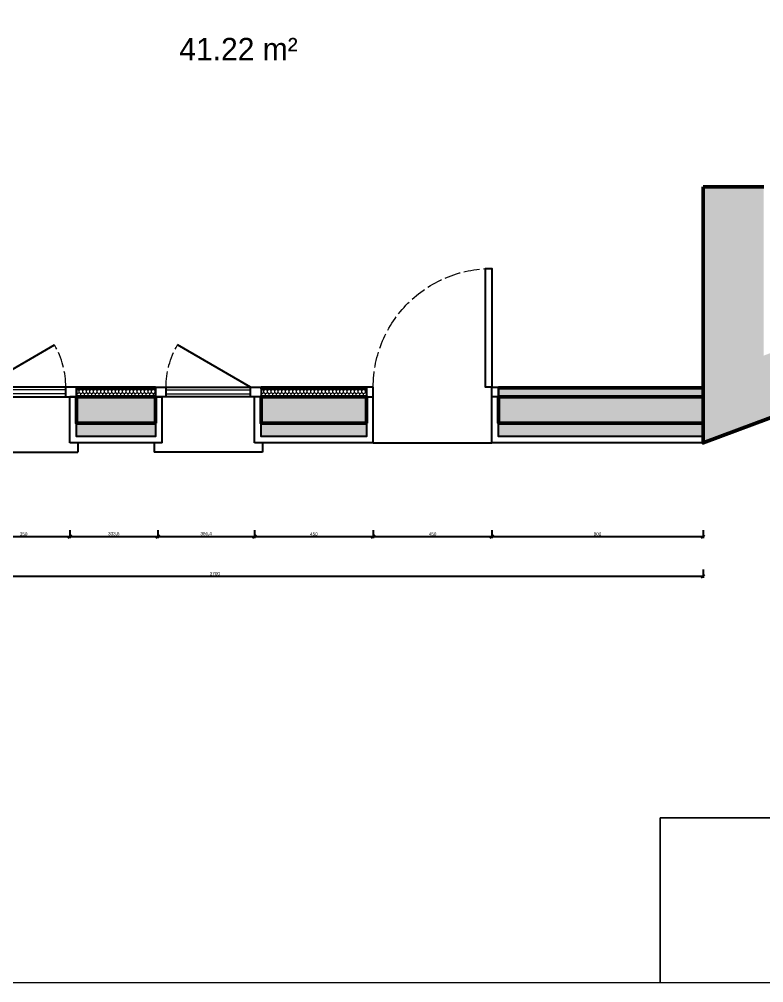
# Model space of a CAD drawing. Header units: centimetres. Extents: x -692 to 1358, y -131 to 1254.
# Drawn here: x -128 to 437, y -131 to 600 of the extents above; entities that cross this region are included whole.
import ezdxf

# ---------------------------------------------------------------- set-up
doc = ezdxf.new("R2010")
doc.units = ezdxf.units.CM
doc.linetypes.add('ACAD_ISO02W100', pattern=[15, 12, -3])
for name, color, linetype, lineweight in [('01-MURS_coupés - EXITANT', 140, 'Continuous', 50), ('03-MURS_coupés - PROJET', 70, 'Continuous', 50), ('07-ALLEGES - PROJET', 150, 'Continuous', 25), ('07-DALLES - PROJET', 150, 'Continuous', 25), ('10-HABILLAGE INT. - PROJET', 104, 'Continuous', 25), ('10-HABILLAGE INT. HACHURES - PROJET', 52, 'Continuous', 25), ('16-MENUI - PROJET', 171, 'Continuous', 25), ('50-SURFACE CHAMP', 150, 'Continuous', 15), ('98-CARTOUCHE', 7, 'Continuous', 13), ('99-Fenêtre de présentation', 8, 'Continuous', 13)]:
    doc.layers.add(name, color=color, linetype=linetype, lineweight=lineweight)
for name, color, linetype, lineweight, true_color in [('01-MURS_hachures - EXITANT', 7, 'Continuous', 13, 0x7a7a7a), ('03-MURS_hachures - PROJET', 7, 'Continuous', 13, 0x7a7a7a), ('18-ISOLATIONS - PROJET', 7, 'Continuous', 15, 0x7a7a7a), ('82-COTATIONS Extension', 7, 'Continuous', 20, 0xe651d2)]:
    doc.layers.add(name, color=color, linetype=linetype, lineweight=lineweight, true_color=true_color)
doc.styles.add('ELE_CENTURY_GOTHIC', font='GOTHIC.TTF')
doc.dimstyles.new('ELE_ARC_1-50', dxfattribs={"dimscale": 5, "dimtxt": 2.5, "dimasz": 2.5, "dimexe": 1.25, "dimexo": 0.625, "dimtad": 1, "dimtoh": 1, "dimdec": 1, "dimzin": 9, "dimtxsty": 'ELE_CENTURY_GOTHIC', "dimblk": 'OBLIQUE', "dimcen": 0, "dimdle": 0.5, "dimclrt": 256, "dimadec": 1, "dimazin": 2, "dimtp": 0.01, "dimtm": 0.01, "dimtfac": 0.5, "dimtdec": 1, "dimtofl": 0, "dimtmove": 0, "dimatfit": 3, "dimfxl": 5, "dimfxlon": 1, "dimtfillclr": 2, "dimarcsym": 0})
pattern_1 = [(90, (390.5679, 278.735), (-1.3748153, 2.38125), [1.5875, -3.175]), (210, (390.5679, 278.735), (-1.3748153, -2.38125), [1.5875, -3.175]), (150, (390.5679, 278.735), (-2.7496307, 5e-09), [-3.175, 1.5875])]

# ---------------------------------------------------------------- blocks, each defined once
blk = doc.blocks.new('PORTE_OUVERTURE 90cm')
for points in [[(0, 0), (5, 0), (5, 90), (0, 90)], [(0, 0), (-5, 0), (-5, -7.3), (0, -7.3)], [(90, 0), (95, 0), (95, -7.3), (90, -7.3)]]:
    blk.add_lwpolyline(points, close=True)
at = {"color": 252, "linetype": 'ACAD_ISO02W100', "lineweight": 20, "true_color": 0x939598}
blk.add_arc((0, 0), 90, 0, 90, dxfattribs=at)
blk = doc.blocks.new('FENETRE 1V - 80cm')
for p, q in [((8, 0), (63.43, 32)), ((72, -7.3), (72, 0)), ((8, -7.3), (8, 0))]:
    blk.add_line(p, q)
at = {"color": 152, "lineweight": 15, "true_color": 0x2776bb}
for p, q in [((72, -2.15), (8, -2.15)), ((72, -5.15), (8, -5.15))]:
    blk.add_line(p, q, dxfattribs=at)
blk.add_lwpolyline([(0, -7.3), (80, -7.3), (80, 0), (0, 0)], close=True)
at = {"color": 251, "linetype": 'ACAD_ISO02W100', "lineweight": 15, "true_color": 0x636466}
blk.add_arc((8, 0), 64, 0, 30, dxfattribs=at)
at = {"layer": '07-ALLEGES - PROJET'}
for p, q in [((-1, -42.3), (-1, -49.3)), ((81, -42.3), (81, -49.3)), ((-1, -49.3), (81, -49.3))]:
    blk.add_line(p, q, dxfattribs=at)
blk = doc.blocks.new('_Oblique')
at = {"color": 0, "linetype": 'ByBlock', "lineweight": -2}
blk.add_line((-0.5, -0.5), (0.5, 0.5), dxfattribs=at)
blk = doc.blocks.new('*D16')
at = {"layer": '82-COTATIONS Extension', "color": 0, "lineweight": -2, "ltscale": 0.2, "transparency": 16777216}
for p, q in [((-159.43, 212.66), (-159.43, 206.41)), ((-89.43, 212.66), (-89.43, 206.41)), ((-159.93, 207.66), (-88.93, 207.66))]:
    blk.add_line(p, q, dxfattribs=at)
at = {"layer": 'Defpoints', "color": 0, "ltscale": 0.2, "transparency": 16777216}
for p in [(-159.43, 278.74), (-89.43, 278.74), (-89.43, 207.66)]:
    blk.add_point(p, dxfattribs=at)
at = {"layer": '82-COTATIONS Extension', "color": 0, "lineweight": -2, "ltscale": 0.2, "transparency": 16777216, "xscale": 2.5000000032907, "yscale": 2.5000000032907, "zscale": 2.5000000032907, "rotation": 180}
blk.add_blockref('_Oblique', (-159.43, 207.66), dxfattribs=at)
at = {"layer": '82-COTATIONS Extension', "color": 0, "lineweight": -2, "ltscale": 0.2, "transparency": 16777216, "xscale": 2.5000000032907, "yscale": 2.5000000032907, "zscale": 2.5000000032907}
blk.add_blockref('_Oblique', (-89.43, 207.66), dxfattribs=at)
at = {"layer": '82-COTATIONS Extension', "ltscale": 0.2, "transparency": 16777216, "insert": (-124.43, 209.6), "char_height": 2.5, "attachment_point": 5, "style": 'ELE_CENTURY_GOTHIC'}
blk.add_mtext('350', dxfattribs=at)
blk = doc.blocks.new('*D17')
at = {"layer": '82-COTATIONS Extension', "color": 0, "lineweight": -2, "ltscale": 0.2, "transparency": 16777216}
for p, q in [((-89.43, 212.66), (-89.43, 206.41)), ((-22.72, 212.66), (-22.72, 206.41)), ((-89.93, 207.66), (-22.22, 207.66))]:
    blk.add_line(p, q, dxfattribs=at)
at = {"layer": 'Defpoints', "color": 0, "ltscale": 0.2, "transparency": 16777216}
for p in [(-89.43, 278.74), (-22.72, 278.74), (-22.72, 207.66)]:
    blk.add_point(p, dxfattribs=at)
at = {"layer": '82-COTATIONS Extension', "color": 0, "lineweight": -2, "ltscale": 0.2, "transparency": 16777216, "xscale": 2.5000000032907, "yscale": 2.5000000032907, "zscale": 2.5000000032907, "rotation": 180}
blk.add_blockref('_Oblique', (-89.43, 207.66), dxfattribs=at)
at = {"layer": '82-COTATIONS Extension', "color": 0, "lineweight": -2, "ltscale": 0.2, "transparency": 16777216, "xscale": 2.5000000032907, "yscale": 2.5000000032907, "zscale": 2.5000000032907}
blk.add_blockref('_Oblique', (-22.72, 207.66), dxfattribs=at)
at = {"layer": '82-COTATIONS Extension', "ltscale": 0.2, "transparency": 16777216, "insert": (-56.08, 209.72), "char_height": 2.5, "attachment_point": 5, "style": 'ELE_CENTURY_GOTHIC'}
blk.add_mtext('333,6', dxfattribs=at)
blk = doc.blocks.new('*D18')
at = {"layer": '82-COTATIONS Extension', "color": 0, "lineweight": -2, "ltscale": 0.2, "transparency": 16777216}
for p, q in [((-22.72, 212.66), (-22.72, 206.41)), ((50.57, 212.66), (50.57, 206.41)), ((-23.22, 207.66), (51.07, 207.66))]:
    blk.add_line(p, q, dxfattribs=at)
at = {"layer": 'Defpoints', "color": 0, "ltscale": 0.2, "transparency": 16777216}
for p in [(-22.72, 278.74), (50.57, 278.74), (50.57, 207.66)]:
    blk.add_point(p, dxfattribs=at)
at = {"layer": '82-COTATIONS Extension', "color": 0, "lineweight": -2, "ltscale": 0.2, "transparency": 16777216, "xscale": 2.5000000032907, "yscale": 2.5000000032907, "zscale": 2.5000000032907, "rotation": 180}
blk.add_blockref('_Oblique', (-22.72, 207.66), dxfattribs=at)
at = {"layer": '82-COTATIONS Extension', "color": 0, "lineweight": -2, "ltscale": 0.2, "transparency": 16777216, "xscale": 2.5000000032907, "yscale": 2.5000000032907, "zscale": 2.5000000032907}
blk.add_blockref('_Oblique', (50.57, 207.66), dxfattribs=at)
at = {"layer": '82-COTATIONS Extension', "ltscale": 0.2, "transparency": 16777216, "insert": (13.92, 209.72), "char_height": 2.5, "attachment_point": 5, "style": 'ELE_CENTURY_GOTHIC'}
blk.add_mtext('366,4', dxfattribs=at)
blk = doc.blocks.new('*D19')
at = {"layer": '82-COTATIONS Extension', "color": 0, "lineweight": -2, "ltscale": 0.2, "transparency": 16777216}
for p, q in [((50.57, 212.66), (50.57, 206.41)), ((140.57, 212.66), (140.57, 206.41)), ((50.07, 207.66), (141.07, 207.66))]:
    blk.add_line(p, q, dxfattribs=at)
at = {"layer": 'Defpoints', "color": 0, "ltscale": 0.2, "transparency": 16777216}
for p in [(50.57, 278.74), (140.57, 278.74), (140.57, 207.66)]:
    blk.add_point(p, dxfattribs=at)
at = {"layer": '82-COTATIONS Extension', "color": 0, "lineweight": -2, "ltscale": 0.2, "transparency": 16777216, "xscale": 2.5000000032907, "yscale": 2.5000000032907, "zscale": 2.5000000032907, "rotation": 180}
blk.add_blockref('_Oblique', (50.57, 207.66), dxfattribs=at)
at = {"layer": '82-COTATIONS Extension', "color": 0, "lineweight": -2, "ltscale": 0.2, "transparency": 16777216, "xscale": 2.5000000032907, "yscale": 2.5000000032907, "zscale": 2.5000000032907}
blk.add_blockref('_Oblique', (140.57, 207.66), dxfattribs=at)
at = {"layer": '82-COTATIONS Extension', "ltscale": 0.2, "transparency": 16777216, "insert": (95.57, 209.6), "char_height": 2.5, "attachment_point": 5, "style": 'ELE_CENTURY_GOTHIC'}
blk.add_mtext('450', dxfattribs=at)
blk = doc.blocks.new('*D20')
at = {"layer": '82-COTATIONS Extension', "color": 0, "lineweight": -2, "ltscale": 0.2, "transparency": 16777216}
for p, q in [((140.57, 212.66), (140.57, 206.41)), ((230.57, 212.66), (230.57, 206.41)), ((140.07, 207.66), (231.07, 207.66))]:
    blk.add_line(p, q, dxfattribs=at)
at = {"layer": 'Defpoints', "color": 0, "ltscale": 0.2, "transparency": 16777216}
for p in [(140.57, 278.74), (230.57, 278.74), (230.57, 207.66)]:
    blk.add_point(p, dxfattribs=at)
at = {"layer": '82-COTATIONS Extension', "color": 0, "lineweight": -2, "ltscale": 0.2, "transparency": 16777216, "xscale": 2.5000000032907, "yscale": 2.5000000032907, "zscale": 2.5000000032907, "rotation": 180}
blk.add_blockref('_Oblique', (140.57, 207.66), dxfattribs=at)
at = {"layer": '82-COTATIONS Extension', "color": 0, "lineweight": -2, "ltscale": 0.2, "transparency": 16777216, "xscale": 2.5000000032907, "yscale": 2.5000000032907, "zscale": 2.5000000032907}
blk.add_blockref('_Oblique', (230.57, 207.66), dxfattribs=at)
at = {"layer": '82-COTATIONS Extension', "ltscale": 0.2, "transparency": 16777216, "insert": (185.57, 209.6), "char_height": 2.5, "attachment_point": 5, "style": 'ELE_CENTURY_GOTHIC'}
blk.add_mtext('450', dxfattribs=at)
blk = doc.blocks.new('*D21')
at = {"layer": '82-COTATIONS Extension', "color": 0, "lineweight": -2, "ltscale": 0.2, "transparency": 16777216}
for p, q in [((230.57, 212.66), (230.57, 206.41)), ((390.57, 212.66), (390.57, 206.41)), ((230.07, 207.66), (391.07, 207.66))]:
    blk.add_line(p, q, dxfattribs=at)
at = {"layer": 'Defpoints', "color": 0, "ltscale": 0.2, "transparency": 16777216}
for p in [(230.57, 278.74), (390.57, 278.74), (390.57, 207.66)]:
    blk.add_point(p, dxfattribs=at)
at = {"layer": '82-COTATIONS Extension', "color": 0, "lineweight": -2, "ltscale": 0.2, "transparency": 16777216, "xscale": 2.5000000032907, "yscale": 2.5000000032907, "zscale": 2.5000000032907, "rotation": 180}
blk.add_blockref('_Oblique', (230.57, 207.66), dxfattribs=at)
at = {"layer": '82-COTATIONS Extension', "color": 0, "lineweight": -2, "ltscale": 0.2, "transparency": 16777216, "xscale": 2.5000000032907, "yscale": 2.5000000032907, "zscale": 2.5000000032907}
blk.add_blockref('_Oblique', (390.57, 207.66), dxfattribs=at)
at = {"layer": '82-COTATIONS Extension', "ltscale": 0.2, "transparency": 16777216, "insert": (310.57, 209.6), "char_height": 2.5, "attachment_point": 5, "style": 'ELE_CENTURY_GOTHIC'}
blk.add_mtext('800', dxfattribs=at)
blk = doc.blocks.new('*D22')
at = {"layer": '82-COTATIONS Extension', "color": 0, "lineweight": -2, "ltscale": 0.2, "transparency": 16777216}
for p, q in [((-349.93, 177.66), (391.07, 177.66)), ((-349.43, 182.66), (-349.43, 176.41)), ((390.57, 182.66), (390.57, 176.41))]:
    blk.add_line(p, q, dxfattribs=at)
at = {"layer": 'Defpoints', "color": 0, "ltscale": 0.2, "transparency": 16777216}
for p in [(-349.43, 278.74), (390.57, 278.74), (390.57, 177.66)]:
    blk.add_point(p, dxfattribs=at)
at = {"layer": '82-COTATIONS Extension', "color": 0, "lineweight": -2, "ltscale": 0.2, "transparency": 16777216, "xscale": 2.5000000032907, "yscale": 2.5000000032907, "zscale": 2.5000000032907, "rotation": 180}
blk.add_blockref('_Oblique', (-349.43, 177.66), dxfattribs=at)
at = {"layer": '82-COTATIONS Extension', "color": 0, "lineweight": -2, "ltscale": 0.2, "transparency": 16777216, "xscale": 2.5000000032907, "yscale": 2.5000000032907, "zscale": 2.5000000032907}
blk.add_blockref('_Oblique', (390.57, 177.66), dxfattribs=at)
at = {"layer": '82-COTATIONS Extension', "ltscale": 0.2, "transparency": 16777216, "insert": (20.57, 179.6), "char_height": 2.5, "attachment_point": 5, "style": 'ELE_CENTURY_GOTHIC'}
blk.add_mtext('3700', dxfattribs=at)
blk = doc.blocks.new('Cartouche')
for p, q in [((-163.6, 25), (-163.6, 0)), ((-54.37, 25), (-54.37, 0)), ((-163.6, 12.5), (0, 12.5))]:
    blk.add_line(p, q)
blk.add_lwpolyline([(0, 0), (-200, 0), (-200, 25), (0, 25)], close=True)
at = {"style": 'ELE_CENTURY_GOTHIC'}
for s, p in [('Dessiné(e) par :', (-49.72, 17.15)), ('Echelle :', (-158.95, 4.65)), ('Date :', (-49.72, 4.65))]:
    blk.add_text(s, height=3, dxfattribs=at).set_placement(p)
at = {"style": 'ELE_CENTURY_GOTHIC', "flags": 2}
blk.add_attdef('NOM_PRESENTATION', (-158.95, 17.15), '', height=4, dxfattribs=at)
at = {"style": 'ELE_CENTURY_GOTHIC'}
for tag, p in [('DESSINE_PAR', (-16.34, 17.15)), ('ECHELLE', (-140.12, 4.65)), ('DATE', (-35.76, 4.65))]:
    blk.add_attdef(tag, p, '', height=3, dxfattribs=at)

msp = doc.modelspace()

# ---------------------------------------------------------------- hatches: boundary and pattern name
at = {"layer": '01-MURS_hachures - EXITANT', "ltscale": 0.2}
h = msp.add_hatch(dxfattribs=at)
h.set_pattern_fill('ANSI33', color=256, scale=10, angle=20.436123)
h.set_pattern_definition([(65.43612, (-2774.475, -1943.084), (-11.55063, 5.279485), []), (65.43612, (-2766.06, -1939.948), (-11.55063, 5.279485), [6.35, -3.175])])
h.paths.add_polyline_path([(953.675, 1102.314), (390.568, 932.422), (390.568, 801.965), (436.568, 801.965), (436.568, 914.965), (920.043, 1060.832), (1095.323, 590.426), (436.568, 344.965), (436.568, 472.965), (390.568, 472.965), (390.568, 278.735), (1154.489, 563.383)])
at = {"layer": '03-MURS_hachures - PROJET', "ltscale": 0.2}
h = msp.add_hatch(dxfattribs=at)
h.set_pattern_fill('AR-CONC', color=256, angle=20.436123)
h.set_pattern_definition([(70.4361, (-2774.475, -1943.084), (35.25673, 9.73524), [3.81, -41.91]), (15.4361, (-2774.475, -1943.084), (-19.94705, 33.3453), [3.048, -33.52812]), (120.8876, (-2771.537, -1942.273), (15.3097, 43.08053), [3.238, -35.61805]), (66.6203, (-2778.023, -1933.563), (53.7395, 11.0509), [5.715, -62.865]), (117.0717, (-2773.544, -1932.64), (27.2141, 62.9493), [4.857, -53.4271]), (11.6203, (-2778.02, -1933.563), (27.2141, 62.9493), [4.572, -50.29195]), (41.4361, (-2772.375, -1934.17), (35.55586, -8.57814), [3.81, -41.91]), (346.4361, (-2772.375, -1934.17), (-1.27985, 38.8349), [3.048, -33.528]), (91.8876, (-2769.412, -1934.885), (34.276, 30.25676), [3.238, -35.618]), (57.93612, (-2774.475, -1943.084), (-5.325854, 16.06235), [0, -33.1216, 0, -34.036, 0, -33.655]), (27.9361, (-2774.475, -1943.084), (5.526966, 23.44127), [0, -19.4056, 0, -32.3596, 0, -12.827]), (347.93612, (-2785.09, -1947.039), (25.811413, 8.395004), [0, -12.7, 0, -39.624, 0, -52.578]), (337.9361, (-2789.85, -1948.813), (25.98565, 15.10948), [0, -16.51, 0, -26.3144, 0, -37.338])])
h.paths.add_polyline_path([(235.568, 313.735), (235.568, 293.735), (390.568, 293.735), (390.568, 313.735)])
h.paths.add_polyline_path([(55.568, 313.735), (55.568, 293.735), (135.568, 293.735), (135.568, 313.735)])
h.paths.add_polyline_path([(-24.432, 293.735), (-24.432, 313.735), (-84.432, 313.735), (-84.432, 293.735)])
h.paths.add_polyline_path([(-164.432, 293.735), (-164.432, 313.735), (-314.432, 313.735), (-314.432, 425.579), (-334.432, 425.579), (-334.432, 293.735)])
h.paths.add_polyline_path([(-314.432, 565.579), (-334.432, 565.579), (-334.432, 505.579), (-314.432, 505.579)])
h.paths.add_polyline_path([(-334.432, 645.579), (-314.432, 645.579), (-314.432, 705.579), (-334.432, 705.579)])
h.paths.add_polyline_path([(-314.432, 897.422), (390.568, 897.422), (390.568, 917.422), (-334.432, 917.422), (-334.432, 785.579), (-314.432, 785.579)])
at = {"layer": '18-ISOLATIONS - PROJET', "ltscale": 0.2}
h = msp.add_hatch(dxfattribs=at)
h.set_pattern_fill('HONEY', color=256, scale=2.5, angle=20.436123)
h.set_pattern_definition([(4e-15, (-344.4321, 927.4221), (2.38125, 1.3748153), [1.5875, -3.175]), (120, (-344.4321, 927.4221), (-2.38125, 1.3748153), [1.5875, -3.175]), (60, (-344.4321, 927.4221), (5e-09, 2.7496307), [-3.175, 1.5875])])
h.paths.add_polyline_path([(390.568, 917.422), (390.568, 927.422), (-344.432, 927.422), (-344.432, 785.579), (-334.432, 785.579), (-334.432, 917.422)])
h.paths.add_polyline_path([(-334.432, 705.579), (-344.432, 705.579), (-344.432, 645.579), (-334.432, 645.579)])
h.paths.add_polyline_path([(-334.432, 565.579), (-344.432, 565.579), (-344.432, 505.579), (-334.432, 505.579)])
h.paths.add_polyline_path([(-334.432, 425.579), (-344.432, 425.579), (-344.432, 283.735), (-164.432, 283.735), (-164.432, 293.735), (-334.432, 293.735)])
h.paths.add_polyline_path([(-24.432, 283.735), (-24.432, 293.735), (-84.432, 293.735), (-84.432, 283.735)])
h.paths.add_polyline_path([(135.568, 283.735), (135.568, 293.735), (55.568, 293.735), (55.568, 283.735)])
h.paths.add_polyline_path([(390.568, 283.735), (390.568, 293.735), (235.568, 293.735), (235.568, 283.735)])
h = msp.add_hatch(dxfattribs=at)
h.set_pattern_fill('HONEY', color=256, scale=2.5, angle=20.436123)
h.set_pattern_definition(pattern_1)
h.paths.add_polyline_path([(-308.432, 425.579), (-314.432, 425.579), (-314.432, 313.735), (-164.432, 313.735), (-164.432, 319.735), (-308.432, 319.735)])
h.paths.add_polyline_path([(235.568, 319.735), (235.568, 313.735), (390.568, 313.735), (390.568, 319.735)])
h = msp.add_hatch(dxfattribs=at)
h.set_pattern_fill('HONEY', color=256, scale=2.5, angle=20.436123)
h.set_pattern_definition(pattern_1)
h.paths.add_polyline_path([(-24.432, 313.735), (-24.432, 319.735), (-84.432, 319.735), (-84.432, 313.735)])
h = msp.add_hatch(dxfattribs=at)
h.set_pattern_fill('HONEY', color=256, scale=2.5, angle=20.436123)
h.set_pattern_definition([(90, (530.5679, 278.735), (-1.3748153, 2.38125), [1.5875, -3.175]), (210, (530.5679, 278.735), (-1.3748153, -2.38125), [1.5875, -3.175]), (150, (530.5679, 278.735), (-2.7496307, 5e-09), [-3.175, 1.5875])])
h.paths.add_polyline_path([(135.568, 313.735), (135.568, 319.735), (55.568, 319.735), (55.568, 313.735)])

# ---------------------------------------------------------------- linework, layer by layer
at = {"layer": '01-MURS_coupés - EXITANT', "ltscale": 0.2}
msp.add_line((436.568, 472.965), (390.568, 472.965), dxfattribs=at)
msp.add_lwpolyline([(390.568, 472.965), (390.568, 278.735), (1154.489, 563.383), (953.675, 1102.314), (390.568, 932.422), (390.568, 801.965)], dxfattribs=at)
at = {"layer": '03-MURS_coupés - PROJET', "ltscale": 0.2}
for points in [[(-24.432, 293.735), (-24.432, 313.735), (-84.432, 313.735), (-84.432, 293.735)], [(135.568, 293.735), (135.568, 313.735), (55.568, 313.735), (55.568, 293.735)]]:
    msp.add_lwpolyline(points, close=True, dxfattribs=at)
msp.add_lwpolyline([(390.568, 313.735), (235.568, 313.735), (235.568, 293.735), (390.568, 293.735)], dxfattribs=at)
at = {"layer": '07-DALLES - PROJET', "ltscale": 0.2}
msp.add_line((140.568, 278.735), (230.568, 278.735), dxfattribs=at)
at = {"layer": '10-HABILLAGE INT. - PROJET', "ltscale": 0.2}
for points in [[(-24.432, 321.035), (-84.432, 321.035)], [(-84.432, 319.735), (-84.432, 321.035)], [(-24.432, 319.735), (-84.432, 319.735)], [(-24.432, 321.035), (-24.432, 319.735)], [(55.568, 319.735), (55.568, 321.035)], [(135.568, 321.035), (55.568, 321.035)], [(135.568, 319.735), (55.568, 319.735)], [(135.568, 321.035), (135.568, 319.735)], [(390.568, 321.035), (235.568, 321.035)], [(235.568, 313.735), (235.568, 321.035)], [(390.568, 319.735), (235.568, 319.735)]]:
    msp.add_lwpolyline(points, dxfattribs=at)
at = {"layer": '10-HABILLAGE INT. HACHURES - PROJET', "ltscale": 0.2}
for p, q in [((-84.432, 319.735), (-84.432, 313.735)), ((-24.432, 319.735), (-24.432, 313.735)), ((55.568, 319.735), (55.568, 313.735)), ((135.568, 319.735), (135.568, 313.735))]:
    msp.add_line(p, q, dxfattribs=at)
at = {"layer": '16-MENUI - PROJET', "ltscale": 0.2}
for p, q in [((-89.432, 278.735), (-89.432, 313.735)), ((-84.432, 313.735), (-89.432, 313.735)), ((-24.432, 313.735), (-19.432, 313.735)), ((-19.432, 278.735), (-19.432, 313.735)), ((50.568, 278.735), (50.568, 313.735)), ((55.568, 313.735), (50.568, 313.735)), ((135.568, 313.735), (140.568, 313.735)), ((140.568, 278.735), (140.568, 313.735)), ((230.568, 278.735), (230.568, 313.735)), ((235.568, 313.735), (230.568, 313.735))]:
    msp.add_line(p, q, dxfattribs=at)
for points in [[(-24.432, 313.735), (-24.432, 283.735), (-84.432, 283.735), (-84.432, 313.735)], [(135.568, 313.735), (135.568, 283.735), (55.568, 283.735), (55.568, 313.735)], [(390.568, 283.735), (235.568, 283.735), (235.568, 313.735)], [(-19.432, 278.735), (-89.432, 278.735)], [(140.568, 278.735), (50.568, 278.735)], [(390.568, 278.735), (230.568, 278.735)]]:
    msp.add_lwpolyline(points, dxfattribs=at)
at = {"layer": '99-Fenêtre de présentation'}
msp.add_lwpolyline([(-691.98, 1254.343), (1357.999, 1254.343), (1357.999, -5.644), (357.999, -5.644), (357.999, -130.644), (-691.98, -130.644)], close=True, dxfattribs=at)

# ---------------------------------------------------------------- block references
at = {"layer": '16-MENUI - PROJET', "ltscale": 0.2, "xscale": -1}
for name, p, rotation in [('PORTE_OUVERTURE 90cm', (230.568, 321.035), 359.9999999999997), ('FENETRE 1V - 80cm', (55.568, 321.035), 359.9999999999999)]:
    msp.add_blockref(name, p, dxfattribs=dict(at, rotation=rotation))
at = {"layer": '16-MENUI - PROJET', "ltscale": 0.2}
msp.add_blockref('FENETRE 1V - 80cm', (-164.432, 321.035), dxfattribs=at)
at = {"layer": '98-CARTOUCHE'}
ref = msp.add_blockref('Cartouche', (1357.999, -130.644), dxfattribs=dict(at, xscale=4.999999993418603, yscale=4.999999993418603, zscale=4.999999993418603))
ref.add_attrib('ECHELLE', '1/50e', (657.421, -107.382), dxfattribs={"layer": '0', "height": 15, "style": 'ELE_CENTURY_GOTHIC'})
ref.add_attrib('DATE', '15/06/2024', (1179.204, -107.382), dxfattribs={"layer": '0', "height": 15, "style": 'ELE_CENTURY_GOTHIC'})
ref.add_attrib('DESSINE_PAR', 'FC', (1276.275, -44.882), dxfattribs={"layer": '0', "height": 15, "style": 'ELE_CENTURY_GOTHIC'})

# ---------------------------------------------------------------- texts
at = {"layer": '50-SURFACE CHAMP', "ltscale": 0.2, "insert": (-6.366, 585.936), "char_height": 17, "attachment_point": 1, "style": 'ELE_CENTURY_GOTHIC'}
msp.add_mtext('41.22 m²', dxfattribs=at)

# ---------------------------------------------------------------- dimensions: what is measured, and where the dimension line sits
at = {"layer": '82-COTATIONS Extension', "ltscale": 0.2}
for base, p1, p2, override, picture, middle in [((390.568, 177.665), (-349.432, 278.735), (390.568, 278.735), {"dimscale": 1, "dimlfac": 5, "dimpost": '\\X'}, '*D22', (20.568, 179.603)), ((-89.432, 207.665), (-159.432, 278.735), (-89.432, 278.735), {"dimscale": 1, "dimlfac": 5, "dimpost": '\\X', "dimtmove": 1}, '*D16', (-124.432, 209.603)), ((-22.7217, 207.6648), (-89.4321, 278.735), (-22.7217, 278.735), {"dimscale": 1, "dimlfac": 5, "dimpost": '\\X', "dimtmove": 1}, '*D17', (-56.0769, 209.7174)), ((50.568, 207.665), (-22.722, 278.735), (50.568, 278.735), {"dimscale": 1, "dimlfac": 5, "dimpost": '\\X', "dimtmove": 1}, '*D18', (13.923, 209.717)), ((140.568, 207.665), (50.568, 278.735), (140.568, 278.735), {"dimscale": 1, "dimlfac": 5, "dimpost": '\\X', "dimtmove": 1}, '*D19', (95.568, 209.603)), ((230.568, 207.665), (140.568, 278.735), (230.568, 278.735), {"dimscale": 1, "dimlfac": 5, "dimpost": '\\X', "dimtmove": 1}, '*D20', (185.568, 209.603)), ((390.568, 207.665), (230.568, 278.735), (390.568, 278.735), {"dimscale": 1, "dimlfac": 5, "dimpost": '\\X', "dimtmove": 1}, '*D21', (310.568, 209.603))]:
    dim = msp.add_linear_dim(base=base, p1=p1, p2=p2, dimstyle='ELE_ARC_1-50', override=override, dxfattribs=at)
    dim.commit()
    dim.dimension.update_dxf_attribs({"geometry": picture, "text_midpoint": middle})

doc.saveas('drawing.dxf')
